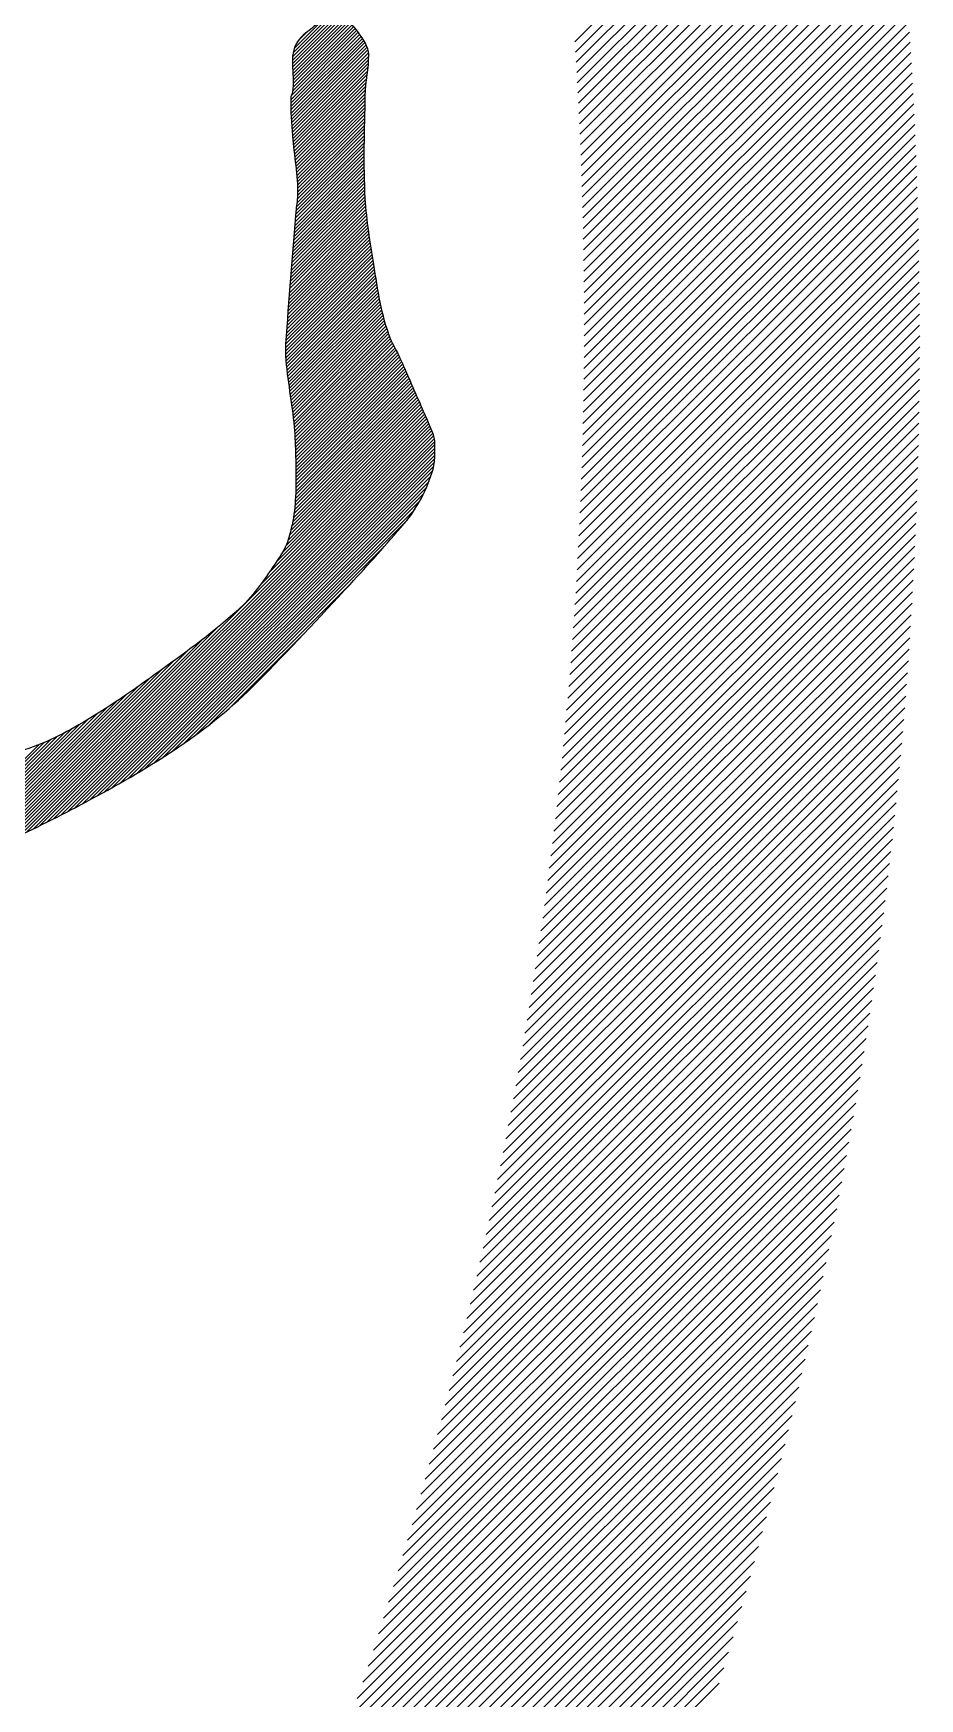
# Model space of a CAD drawing. Header units: inches. Extents: x 985 to 11353, y 526 to 2181.
# Drawn here: x 6005.995 to 6008.165, y 1165.692 to 1169.773 of the extents above; entities that cross this region are included whole.
import ezdxf

# ---------------------------------------------------------------- set-up
doc = ezdxf.new("R2010")
doc.units = ezdxf.units.IN
doc.header["$MEASUREMENT"] = 0
doc.layers.add('CABLE ROUTE FOR TOTAL PLANE-EMBED 2_DWG$0$SILICAGEL BORDER', color=7, linetype='Continuous')
doc.layers.add('ONDOCS', color=7, linetype='Continuous', lineweight=0)

# ---------------------------------------------------------------- blocks, each defined once
blk = doc.blocks.new('240A1')
at = {"layer": 'ONDOCS', "color": 7, "linetype": 'Continuous', "lineweight": -3, "ltscale": 100}
for p, q in [((1046107.8747, 286300.9001), (1046108.2736, 286301.299)), ((1046107.8755, 286300.8868), (1046108.2753, 286301.2865)), ((1046107.8764, 286300.8735), (1046108.2769, 286301.274)), ((1046107.8772, 286300.8601), (1046108.2785, 286301.2614)), ((1046107.8779, 286300.8468), (1046108.28, 286301.2489)), ((1046107.8787, 286300.8334), (1046108.2816, 286301.2362)), ((1046107.8794, 286300.8199), (1046108.2831, 286301.2236)), ((1046107.8801, 286300.8065), (1046108.2845, 286301.211)), ((1046107.8807, 286300.793), (1046108.286, 286301.1983)), ((1046107.8813, 286300.7794), (1046108.2874, 286301.1856)), ((1046107.8819, 286300.7659), (1046108.2889, 286301.1728)), ((1046107.8825, 286300.7523), (1046108.2902, 286301.1601)), ((1046107.883, 286300.7387), (1046108.2916, 286301.1473)), ((1046107.8835, 286300.725), (1046108.2929, 286301.1345)), ((1046107.8839, 286300.7113), (1046108.2943, 286301.1217)), ((1046107.8844, 286300.6976), (1046108.2955, 286301.1088)), ((1046107.8847, 286300.6839), (1046108.2968, 286301.0959)), ((1046107.8851, 286300.6701), (1046108.298, 286301.083)), ((1046107.8854, 286300.6563), (1046108.2993, 286301.0701)), ((1046107.8857, 286300.6424), (1046108.3004, 286301.0571)), ((1046107.886, 286300.6285), (1046108.3016, 286301.0442)), ((1046107.8862, 286300.6146), (1046108.3027, 286301.0312)), ((1046107.8864, 286300.6007), (1046108.3038, 286301.0181)), ((1046107.8865, 286300.5867), (1046108.3049, 286301.0051)), ((1046107.8867, 286300.5727), (1046108.306, 286300.992)), ((1046107.8868, 286300.5586), (1046108.307, 286300.9789)), ((1046107.8868, 286300.5445), (1046108.308, 286300.9657)), ((1046107.8868, 286300.5304), (1046108.309, 286300.9525)), ((1046107.5059, 286300.8758), (1046107.562, 286300.932)), ((1046107.5059, 286300.8714), (1046107.5658, 286300.9313)), ((1046107.506, 286300.867), (1046107.5693, 286300.9303)), ((1046107.5061, 286300.8805), (1046107.5578, 286300.9323)), ((1046107.5063, 286300.8628), (1046107.5725, 286300.9291)), ((1046107.5065, 286300.8586), (1046107.5755, 286300.9276)), ((1046107.5068, 286300.8857), (1046107.5528, 286300.9317)), ((1046107.5068, 286300.8544), (1046107.5783, 286300.926)), ((1046107.5083, 286300.8917), (1046107.5447, 286300.9281)), ((1046107.8867, 286300.502), (1046108.3109, 286300.9261)), ((1046107.8868, 286300.5162), (1046108.3099, 286300.9394)), ((1046107.5038, 286300.8246), (1046107.5919, 286300.9127)), ((1046107.5038, 286300.8201), (1046107.5938, 286300.9101)), ((1046107.5038, 286300.8157), (1046107.5956, 286300.9074)), ((1046107.504, 286300.8114), (1046107.5974, 286300.9048)), ((1046107.5044, 286300.8297), (1046107.59, 286300.9153)), ((1046107.5062, 286300.8359), (1046107.588, 286300.9178)), ((1046107.5068, 286300.841), (1046107.5858, 286300.92)), ((1046107.507, 286300.8501), (1046107.581, 286300.9241)), ((1046107.507, 286300.8457), (1046107.5835, 286300.9222)), ((1046107.5123, 286300.9002), (1046107.5253, 286300.9131)), ((1046107.8867, 286300.4878), (1046108.3117, 286300.9129)), ((1046107.5041, 286300.8071), (1046107.5991, 286300.902)), ((1046107.5043, 286300.8028), (1046107.6007, 286300.8992)), ((1046107.5046, 286300.7986), (1046107.6022, 286300.8962)), ((1046107.5048, 286300.7944), (1046107.6036, 286300.8931)), ((1046107.5051, 286300.7902), (1046107.6046, 286300.8897)), ((1046107.5054, 286300.786), (1046107.6053, 286300.8859)), ((1046107.5057, 286300.7818), (1046107.6056, 286300.8817)), ((1046107.8864, 286300.4592), (1046108.3134, 286300.8863)), ((1046107.8865, 286300.4735), (1046108.3126, 286300.8996)), ((1046107.506, 286300.7776), (1046107.6055, 286300.8772)), ((1046107.5063, 286300.7735), (1046107.6053, 286300.8724)), ((1046107.5067, 286300.7694), (1046107.6048, 286300.8676)), ((1046107.5071, 286300.7653), (1046107.6043, 286300.8625)), ((1046107.8859, 286300.4305), (1046108.315, 286300.8596)), ((1046107.8862, 286300.4449), (1046108.3143, 286300.873)), ((1046107.5075, 286300.7613), (1046107.6037, 286300.8574)), ((1046107.508, 286300.7573), (1046107.603, 286300.8523)), ((1046107.5085, 286300.7533), (1046107.6024, 286300.8472)), ((1046107.509, 286300.7493), (1046107.6018, 286300.8422)), ((1046107.8856, 286300.4161), (1046108.3158, 286300.8462)), ((1046107.5095, 286300.7454), (1046107.6014, 286300.8373)), ((1046107.51, 286300.7414), (1046107.6012, 286300.8326)), ((1046107.5104, 286300.7374), (1046107.6011, 286300.828)), ((1046107.5109, 286300.7334), (1046107.601, 286300.8235)), ((1046107.5113, 286300.7293), (1046107.6009, 286300.8189)), ((1046107.885, 286300.3871), (1046108.3172, 286300.8194)), ((1046107.8853, 286300.4016), (1046108.3165, 286300.8328)), ((1046107.5117, 286300.7253), (1046107.6008, 286300.8143)), ((1046107.5121, 286300.7211), (1046107.6007, 286300.8098)), ((1046107.5123, 286300.717), (1046107.6006, 286300.8052)), ((1046107.5125, 286300.7127), (1046107.6005, 286300.8006)), ((1046107.5127, 286300.7084), (1046107.6004, 286300.7961)), ((1046107.8846, 286300.3726), (1046108.3179, 286300.8059)), ((1046107.5111, 286300.6844), (1046107.5999, 286300.7733)), ((1046107.5117, 286300.6895), (1046107.6, 286300.7778)), ((1046107.5123, 286300.6945), (1046107.6001, 286300.7824)), ((1046107.5126, 286300.6993), (1046107.6002, 286300.7869)), ((1046107.5127, 286300.7039), (1046107.6003, 286300.7915)), ((1046107.8837, 286300.3434), (1046108.3191, 286300.7789)), ((1046107.8841, 286300.358), (1046108.3185, 286300.7924)), ((1046107.5089, 286300.6599), (1046107.5997, 286300.7507)), ((1046107.5093, 286300.6648), (1046107.5997, 286300.7552)), ((1046107.5097, 286300.6697), (1046107.5998, 286300.7597)), ((1046107.5101, 286300.6745), (1046107.5998, 286300.7642)), ((1046107.5106, 286300.6794), (1046107.5999, 286300.7687)), ((1046107.8826, 286300.314), (1046108.3203, 286300.7517)), ((1046107.8831, 286300.3287), (1046108.3197, 286300.7653)), ((1046107.5073, 286300.6404), (1046107.5998, 286300.7329)), ((1046107.5077, 286300.6453), (1046107.5998, 286300.7373)), ((1046107.5081, 286300.6502), (1046107.5997, 286300.7418)), ((1046107.5085, 286300.655), (1046107.5997, 286300.7462)), ((1046107.882, 286300.2993), (1046108.3208, 286300.7381)), ((1046107.5053, 286300.6161), (1046107.6003, 286300.7111)), ((1046107.5057, 286300.6209), (1046107.6002, 286300.7154)), ((1046107.5061, 286300.6258), (1046107.6001, 286300.7198)), ((1046107.5065, 286300.6307), (1046107.6, 286300.7241)), ((1046107.5069, 286300.6355), (1046107.5999, 286300.7285)), ((1046107.8807, 286300.2697), (1046108.3217, 286300.7108)), ((1046107.8814, 286300.2845), (1046108.3213, 286300.7244)), ((1046107.503, 286300.587), (1046107.6018, 286300.6857)), ((1046107.5034, 286300.5918), (1046107.6015, 286300.6899)), ((1046107.5038, 286300.5967), (1046107.6012, 286300.6941)), ((1046107.5041, 286300.6015), (1046107.6009, 286300.6983)), ((1046107.5045, 286300.6064), (1046107.6007, 286300.7025)), ((1046107.5049, 286300.6112), (1046107.6005, 286300.7068)), ((1046107.88, 286300.2548), (1046108.3222, 286300.697)), ((1046107.5012, 286300.5628), (1046107.6038, 286300.6654)), ((1046107.5015, 286300.5676), (1046107.6034, 286300.6695)), ((1046107.5019, 286300.5724), (1046107.6029, 286300.6735)), ((1046107.5022, 286300.5773), (1046107.6025, 286300.6775)), ((1046107.5026, 286300.5821), (1046107.6021, 286300.6816)), ((1046107.8784, 286300.225), (1046108.323, 286300.6695)), ((1046107.8792, 286300.2399), (1046108.3226, 286300.6833)), ((1046107.4991, 286300.5339), (1046107.607, 286300.6418)), ((1046107.4994, 286300.5387), (1046107.6064, 286300.6457)), ((1046107.4997, 286300.5435), (1046107.6059, 286300.6496)), ((1046107.5001, 286300.5483), (1046107.6053, 286300.6536)), ((1046107.5004, 286300.5531), (1046107.6048, 286300.6575)), ((1046107.5008, 286300.5579), (1046107.6043, 286300.6615)), ((1046107.8767, 286300.195), (1046108.3236, 286300.6419)), ((1046107.8776, 286300.21), (1046108.3233, 286300.6557)), ((1046107.4974, 286300.5099), (1046107.61, 286300.6225)), ((1046107.4978, 286300.5147), (1046107.6094, 286300.6263)), ((1046107.4981, 286300.5195), (1046107.6088, 286300.6302)), ((1046107.4984, 286300.5243), (1046107.6082, 286300.6341)), ((1046107.4987, 286300.5291), (1046107.6076, 286300.6379)), ((1046107.8758, 286300.1799), (1046108.3239, 286300.628)), ((1046107.4969, 286300.5004), (1046107.6113, 286300.6148)), ((1046107.4969, 286300.496), (1046107.6119, 286300.6109)), ((1046107.497, 286300.4916), (1046107.6125, 286300.6071)), ((1046107.4971, 286300.5051), (1046107.6106, 286300.6186)), ((1046107.4973, 286300.4874), (1046107.6131, 286300.6032)), ((1046107.4976, 286300.4832), (1046107.6137, 286300.5994)), ((1046107.8738, 286300.1496), (1046108.3243, 286300.6002)), ((1046107.8748, 286300.1648), (1046108.3241, 286300.6141)), ((1046107.4979, 286300.4791), (1046107.6144, 286300.5955)), ((1046107.4983, 286300.475), (1046107.615, 286300.5917)), ((1046107.4987, 286300.4709), (1046107.6156, 286300.5878)), ((1046107.4992, 286300.4669), (1046107.6162, 286300.584)), ((1046107.4997, 286300.4629), (1046107.6169, 286300.5801)), ((1046107.8727, 286300.1344), (1046108.3245, 286300.5863)), ((1046107.5002, 286300.459), (1046107.6175, 286300.5763)), ((1046107.5007, 286300.455), (1046107.6182, 286300.5725)), ((1046107.5012, 286300.4511), (1046107.6189, 286300.5687)), ((1046107.5018, 286300.4472), (1046107.6196, 286300.565)), ((1046107.5023, 286300.4433), (1046107.6203, 286300.5612)), ((1046107.5029, 286300.4394), (1046107.621, 286300.5575)), ((1046107.8705, 286300.1039), (1046108.3248, 286300.5582)), ((1046107.8716, 286300.1192), (1046108.3247, 286300.5723)), ((1046107.5035, 286300.4355), (1046107.6218, 286300.5538)), ((1046107.504, 286300.4316), (1046107.6226, 286300.5502)), ((1046107.5046, 286300.4277), (1046107.6235, 286300.5466)), ((1046107.5051, 286300.4237), (1046107.6244, 286300.543)), ((1046107.5057, 286300.4198), (1046107.6253, 286300.5394)), ((1046107.5062, 286300.4158), (1046107.6262, 286300.5359)), ((1046107.8693, 286300.0886), (1046108.3249, 286300.5442)), ((1046107.5067, 286300.4119), (1046107.6272, 286300.5324)), ((1046107.5071, 286300.4079), (1046107.6283, 286300.529)), ((1046107.5076, 286300.4038), (1046107.6293, 286300.5256)), ((1046107.5079, 286300.3997), (1046107.6305, 286300.5223)), ((1046107.5083, 286300.3956), (1046107.6316, 286300.5189)), ((1046107.5086, 286300.3915), (1046107.6328, 286300.5157)), ((1046107.5089, 286300.3873), (1046107.6341, 286300.5125)), ((1046107.8667, 286300.0577), (1046108.325, 286300.516)), ((1046107.868, 286300.0732), (1046108.3249, 286300.5301)), ((1046107.5092, 286300.3831), (1046107.6354, 286300.5093)), ((1046107.5094, 286300.3789), (1046107.6368, 286300.5063)), ((1046107.5096, 286300.3746), (1046107.6383, 286300.5033)), ((1046107.5098, 286300.3703), (1046107.6399, 286300.5004)), ((1046107.51, 286300.366), (1046107.6415, 286300.4975)), ((1046107.5101, 286300.3617), (1046107.643, 286300.4946)), ((1046107.5102, 286300.3573), (1046107.6445, 286300.4916)), ((1046107.8654, 286300.0423), (1046108.325, 286300.5018)), ((1046107.5103, 286300.3529), (1046107.6459, 286300.4885)), ((1046107.5104, 286300.3485), (1046107.6473, 286300.4854)), ((1046107.5104, 286300.3441), (1046107.6486, 286300.4823)), ((1046107.5105, 286300.3397), (1046107.65, 286300.4792)), ((1046107.5105, 286300.3352), (1046107.6514, 286300.4761)), ((1046107.5105, 286300.3308), (1046107.6527, 286300.473)), ((1046107.5105, 286300.3263), (1046107.6541, 286300.4699)), ((1046107.8626, 286300.0112), (1046108.3248, 286300.4734)), ((1046107.864, 286300.0267), (1046108.3249, 286300.4876)), ((1046107.5091, 286300.2937), (1046107.6637, 286300.4482)), ((1046107.5096, 286300.2986), (1046107.6623, 286300.4513)), ((1046107.5099, 286300.3034), (1046107.6609, 286300.4544)), ((1046107.5101, 286300.3081), (1046107.6596, 286300.4575)), ((1046107.5103, 286300.3127), (1046107.6582, 286300.4606)), ((1046107.5104, 286300.3218), (1046107.6555, 286300.4668)), ((1046107.5104, 286300.3173), (1046107.6568, 286300.4637)), ((1046107.8611, 286299.9955), (1046108.3247, 286300.4592)), ((1046107.5021, 286300.2554), (1046107.6732, 286300.4265)), ((1046107.5038, 286300.2615), (1046107.6718, 286300.4296)), ((1046107.5051, 286300.2673), (1046107.6705, 286300.4327)), ((1046107.5063, 286300.2729), (1046107.6691, 286300.4358)), ((1046107.5072, 286300.2783), (1046107.6677, 286300.4389)), ((1046107.508, 286300.2836), (1046107.6664, 286300.442)), ((1046107.5086, 286300.2887), (1046107.665, 286300.4451)), ((1046107.858, 286299.9641), (1046108.3244, 286300.4306)), ((1046107.8596, 286299.9799), (1046108.3246, 286300.4449)), ((1046107.1345, 286299.8565), (1046107.6827, 286300.4047)), ((1046107.4641, 286300.1905), (1046107.6814, 286300.4078)), ((1046107.4751, 286300.2061), (1046107.68, 286300.4109)), ((1046107.4846, 286300.22), (1046107.6787, 286300.4141)), ((1046107.4929, 286300.2327), (1046107.6773, 286300.4172)), ((1046107.4976, 286300.2419), (1046107.6759, 286300.4203)), ((1046107.5002, 286300.249), (1046107.6746, 286300.4234)), ((1046107.8563, 286299.9484), (1046108.3242, 286300.4162)), ((1046107.1426, 286299.8601), (1046107.6841, 286300.4016)), ((1046107.1508, 286299.8639), (1046107.6854, 286300.3984)), ((1046107.1592, 286299.8678), (1046107.6867, 286300.3952)), ((1046107.1677, 286299.8718), (1046107.688, 286300.3921)), ((1046107.1763, 286299.876), (1046107.6892, 286300.3889)), ((1046107.1851, 286299.8803), (1046107.6904, 286300.3856)), ((1046107.194, 286299.8847), (1046107.6913, 286300.382)), ((1046107.8529, 286299.9167), (1046108.3237, 286300.3874)), ((1046107.8547, 286299.9325), (1046108.3239, 286300.4018)), ((1046107.2031, 286299.8893), (1046107.6918, 286300.378)), ((1046107.2123, 286299.8941), (1046107.692, 286300.3738)), ((1046107.2217, 286299.899), (1046107.692, 286300.3693)), ((1046107.2312, 286299.9041), (1046107.6918, 286300.3647)), ((1046107.2409, 286299.9093), (1046107.6918, 286300.3601)), ((1046107.8511, 286299.9007), (1046108.3233, 286300.3729)), ((1046107.2507, 286299.9146), (1046107.6917, 286300.3555)), ((1046107.2607, 286299.9201), (1046107.6913, 286300.3507)), ((1046107.2707, 286299.9257), (1046107.6905, 286300.3455)), ((1046107.281, 286299.9315), (1046107.6889, 286300.3394)), ((1046107.8474, 286299.8687), (1046108.3226, 286300.3439)), ((1046107.8493, 286299.8848), (1046108.323, 286300.3584)), ((1046107.2915, 286299.9375), (1046107.6868, 286300.3328)), ((1046107.3023, 286299.9438), (1046107.6843, 286300.3258)), ((1046107.3134, 286299.9505), (1046107.6813, 286300.3183)), ((1046107.8455, 286299.8526), (1046108.3222, 286300.3293)), ((1046107.3249, 286299.9575), (1046107.6775, 286300.3101)), ((1046107.3371, 286299.9652), (1046107.6727, 286300.3008)), ((1046107.8414, 286299.8203), (1046108.3212, 286300.3001)), ((1046107.8435, 286299.8365), (1046108.3217, 286300.3147)), ((1046107.3499, 286299.9735), (1046107.666, 286300.2896)), ((1046107.3637, 286299.9829), (1046107.6537, 286300.2729)), ((1046107.8393, 286299.8041), (1046108.3207, 286300.2854)), ((1046107.8349, 286299.7714), (1046108.3195, 286300.2559)), ((1046107.8372, 286299.7878), (1046108.3201, 286300.2707)), ((1046107.3792, 286299.994), (1046107.6259, 286300.2406)), ((1046107.8327, 286299.755), (1046108.3188, 286300.2411)), ((1046107.8279, 286299.722), (1046108.3174, 286300.2114)), ((1046107.8303, 286299.7385), (1046108.3181, 286300.2263)), ((1046107.3977, 286300.0079), (1046107.5844, 286300.1946)), ((1046107.8255, 286299.7054), (1046108.3166, 286300.1965)), ((1046107.8204, 286299.672), (1046108.315, 286300.1666)), ((1046107.823, 286299.6887), (1046108.3158, 286300.1816)), ((1046107.8178, 286299.6552), (1046108.3141, 286300.1516)), ((1046107.1266, 286299.8531), (1046107.4091, 286300.1355)), ((1046107.4229, 286300.0287), (1046107.5231, 286300.1289)), ((1046107.8123, 286299.6215), (1046108.3122, 286300.1214)), ((1046107.8151, 286299.6384), (1046108.3132, 286300.1365)), ((1046107.1114, 286299.8468), (1046107.3685, 286300.1039)), ((1046107.1189, 286299.8498), (1046107.387, 286300.1179)), ((1046107.8095, 286299.6045), (1046108.3112, 286300.1063)), ((1046107.097, 286299.8414), (1046107.3356, 286300.0799)), ((1046107.1041, 286299.844), (1046107.3517, 286300.0915)), ((1046107.8066, 286299.5875), (1046108.3102, 286300.0911)), ((1046107.0835, 286299.8367), (1046107.3046, 286300.0578)), ((1046107.0902, 286299.839), (1046107.3199, 286300.0686)), ((1046107.8006, 286299.5532), (1046108.308, 286300.0606)), ((1046107.8036, 286299.5704), (1046108.3091, 286300.0758)), ((1046107.0707, 286299.8329), (1046107.2761, 286300.0383)), ((1046107.077, 286299.8347), (1046107.2899, 286300.0477)), ((1046107.7975, 286299.536), (1046108.3068, 286300.0452)), ((1046107.0529, 286299.8285), (1046107.2389, 286300.0145)), ((1046107.0587, 286299.8298), (1046107.2506, 286300.0217)), ((1046107.0646, 286299.8313), (1046107.263, 286300.0296)), ((1046107.7911, 286299.5013), (1046108.3043, 286300.0145)), ((1046107.7944, 286299.5187), (1046108.3056, 286300.0299)), ((1046107.0308, 286299.8242), (1046107.1988, 286299.9923)), ((1046107.0362, 286299.8252), (1046107.2079, 286299.9969)), ((1046107.0417, 286299.8262), (1046107.2175, 286300.002)), ((1046107.0473, 286299.8273), (1046107.2279, 286300.0079)), ((1046107.7878, 286299.4839), (1046108.303, 286299.999)), ((1046107.0147, 286299.8216), (1046107.1747, 286299.9816)), ((1046107.02, 286299.8225), (1046107.1823, 286299.9848)), ((1046107.0254, 286299.8233), (1046107.1904, 286299.9883)), ((1046107.781, 286299.4488), (1046108.3003, 286299.968)), ((1046107.7845, 286299.4664), (1046108.3017, 286299.9836)), ((1046107.7775, 286299.4311), (1046108.2988, 286299.9525)), ((1046107.7739, 286299.4134), (1046108.2974, 286299.9368)), ((1046107.7665, 286299.3777), (1046108.2943, 286299.9055)), ((1046107.7703, 286299.3956), (1046108.2958, 286299.9212)), ((1046107.7627, 286299.3598), (1046108.2926, 286299.8897)), ((1046107.7588, 286299.3417), (1046108.291, 286299.8739)), ((1046107.7508, 286299.3054), (1046108.2875, 286299.8421)), ((1046107.7549, 286299.3236), (1046108.2893, 286299.858)), ((1046107.7467, 286299.2871), (1046108.2857, 286299.8262)), ((1046107.7381, 286299.2503), (1046108.282, 286299.7941)), ((1046107.7424, 286299.2688), (1046108.2839, 286299.8102)), ((1046107.7337, 286299.2318), (1046108.28, 286299.7781)), ((1046107.7293, 286299.2132), (1046108.278, 286299.7619)), ((1046107.72, 286299.1756), (1046108.2738, 286299.7295)), ((1046107.7247, 286299.1944), (1046108.2759, 286299.7457)), ((1046107.7153, 286299.1567), (1046108.2717, 286299.7132)), ((1046107.7104, 286299.1377), (1046108.2695, 286299.6968)), ((1046107.7004, 286299.0995), (1046108.2649, 286299.6639)), ((1046107.7055, 286299.1187), (1046108.2672, 286299.6804)), ((1046107.6953, 286299.0802), (1046108.2625, 286299.6474)), ((1046107.69, 286299.0608), (1046108.2601, 286299.6309)), ((1046107.6792, 286299.0217), (1046108.2551, 286299.5976)), ((1046107.6847, 286299.0413), (1046108.2576, 286299.6142)), ((1046107.6737, 286299.002), (1046108.2525, 286299.5808)), ((1046107.668, 286298.9822), (1046108.2498, 286299.564)), ((1046107.6622, 286298.9623), (1046108.2471, 286299.5472)), ((1046107.6503, 286298.9221), (1046108.2415, 286299.5133)), ((1046107.6563, 286298.9422), (1046108.2444, 286299.5303)), ((1046107.6442, 286298.9018), (1046108.2386, 286299.4963)), ((1046107.6379, 286298.8814), (1046108.2357, 286299.4792)), ((1046107.625, 286298.8402), (1046108.2296, 286299.4448)), ((1046107.6315, 286298.8609), (1046108.2327, 286299.462)), ((1046107.6184, 286298.8195), (1046108.2265, 286299.4276)), ((1046107.6116, 286298.7985), (1046108.2233, 286299.4102)), ((1046107.6047, 286298.7775), (1046108.22, 286299.3928)), ((1046107.5905, 286298.735), (1046108.2133, 286299.3578)), ((1046107.5977, 286298.7563), (1046108.2167, 286299.3753)), ((1046107.5832, 286298.7135), (1046108.2098, 286299.3402)), ((1046107.5757, 286298.6919), (1046108.2063, 286299.3225)), ((1046107.568, 286298.6701), (1046108.2027, 286299.3048)), ((1046107.5603, 286298.6482), (1046108.1991, 286299.287)), ((1046107.5442, 286298.6038), (1046108.1915, 286299.2512)), ((1046107.5523, 286298.6261), (1046108.1953, 286299.2691)), ((1046107.5359, 286298.5814), (1046108.1876, 286299.2331)), ((1046107.5274, 286298.5588), (1046108.1837, 286299.215)), ((1046107.5188, 286298.536), (1046108.1796, 286299.1969)), ((1046107.51, 286298.513), (1046108.1755, 286299.1786)), ((1046107.4917, 286298.4665), (1046108.1671, 286299.1419)), ((1046107.5009, 286298.4899), (1046108.1713, 286299.1603)), ((1046107.4823, 286298.4429), (1046108.1627, 286299.1234)), ((1046107.4727, 286298.4192), (1046108.1583, 286299.1048)), ((1046107.4628, 286298.3952), (1046108.1538, 286299.0862)), ((1046107.4527, 286298.371), (1046108.1492, 286299.0674)), ((1046107.4424, 286298.3465), (1046108.1445, 286299.0486)), ((1046107.4211, 286298.2969), (1046108.1349, 286299.0107)), ((1046107.4319, 286298.3218), (1046108.1398, 286299.0297)), ((1046107.41, 286298.2717), (1046108.13, 286298.9916)), ((1046107.3987, 286298.2462), (1046108.125, 286298.9725)), ((1046107.3871, 286298.2205), (1046108.1198, 286298.9532)), ((1046107.3752, 286298.1945), (1046108.1146, 286298.9339)), ((1046107.363, 286298.1681), (1046108.1093, 286298.9144)), ((1046107.3505, 286298.1415), (1046108.1039, 286298.8949)), ((1046107.3377, 286298.1145), (1046108.0984, 286298.8752)), ((1046107.311, 286298.0595), (1046108.0871, 286298.8356)), ((1046107.3245, 286298.0872), (1046108.0928, 286298.8555)), ((1046107.297, 286298.0314), (1046108.0813, 286298.8157)), ((1046107.2827, 286298.0029), (1046108.0754, 286298.7956)), ((1046107.268, 286297.9741), (1046108.0693, 286298.7754)), ((1046107.2528, 286297.9447), (1046108.0632, 286298.7552))]:
    blk.add_line(p, q, dxfattribs=at)
blk.add_open_spline([(1046106.4177, 286300.7464), (1046106.428, 286300.7553), (1046106.4383, 286300.7641), (1046106.4486, 286300.773), (1046106.461, 286300.7835), (1046106.4735, 286300.7937), (1046106.4862, 286300.8039), (1046106.5, 286300.8149), (1046106.5157, 286300.8225), (1046106.5327, 286300.8283), (1046106.5443, 286300.8322), (1046106.5563, 286300.8332), (1046106.5681, 286300.8349), (1046106.5724, 286300.8355), (1046106.5773, 286300.838), (1046106.5814, 286300.8349), (1046106.588, 286300.8298), (1046106.5868, 286300.8213), (1046106.5902, 286300.815), (1046106.5963, 286300.8038), (1046106.6041, 286300.793), (1046106.6101, 286300.7818), (1046106.6136, 286300.7754), (1046106.6065, 286300.7659), (1046106.6123, 286300.7597), (1046106.6211, 286300.7503), (1046106.6322, 286300.7483), (1046106.6433, 286300.7464), (1046106.655, 286300.7444), (1046106.6673, 286300.7431), (1046106.6787, 286300.7464), (1046106.6972, 286300.7518), (1046106.7159, 286300.7593), (1046106.7296, 286300.773), (1046106.7486, 286300.7919), (1046106.7662, 286300.8115), (1046106.7849, 286300.8305), (1046106.801, 286300.8468), (1046106.817, 286300.8631), (1046106.8335, 286300.8791), (1046106.8453, 286300.8906), (1046106.8591, 286300.8994), (1046106.8733, 286300.9079), (1046106.884, 286300.9142), (1046106.8948, 286300.9187), (1046106.9065, 286300.9234), (1046106.9175, 286300.9277), (1046106.9285, 286300.9322), (1046106.9397, 286300.9322), (1046106.9536, 286300.9322), (1046106.9678, 286300.9276), (1046106.9817, 286300.9234), (1046107.0031, 286300.9168), (1046107.0231, 286300.9096), (1046107.0437, 286300.9013), (1046107.0502, 286300.8986), (1046107.0559, 286300.8953), (1046107.0614, 286300.8902), (1046107.0643, 286300.8874), (1046107.0659, 286300.882), (1046107.0636, 286300.8791), (1046107.058, 286300.8724), (1046107.052, 286300.8657), (1046107.0459, 286300.8592), (1046107.0275, 286300.8399), (1046107.0107, 286300.8192), (1046106.9906, 286300.8017), (1046106.9704, 286300.7841), (1046106.9494, 286300.7677), (1046106.9286, 286300.7508), (1046106.9177, 286300.7419), (1046106.9064, 286300.7333), (1046106.8955, 286300.7243), (1046106.8809, 286300.7122), (1046106.8736, 286300.6931), (1046106.8601, 286300.6801), (1046106.8428, 286300.6634), (1046106.8242, 286300.648), (1046106.807, 286300.6314), (1046106.7972, 286300.622), (1046106.788, 286300.6121), (1046106.7782, 286300.6026), (1046106.7688, 286300.5935), (1046106.7581, 286300.5857), (1046106.7473, 286300.5783), (1046106.7284, 286300.5654), (1046106.7017, 286300.5671), (1046106.6831, 286300.554), (1046106.6712, 286300.5456), (1046106.6637, 286300.5317), (1046106.6521, 286300.523), (1046106.6361, 286300.5109), (1046106.6173, 286300.5025), (1046106.6013, 286300.4898), (1046106.5906, 286300.4814), (1046106.5812, 286300.472), (1046106.5725, 286300.4611), (1046106.5617, 286300.4475), (1046106.5532, 286300.4333), (1046106.5482, 286300.4168), (1046106.5444, 286300.4044), (1046106.542, 286300.392), (1046106.5415, 286300.3792), (1046106.5401, 286300.3402), (1046106.5406, 286300.301), (1046106.5393, 286300.262), (1046106.538, 286300.2236), (1046106.5333, 286300.1853), (1046106.5327, 286300.147), (1046106.5326, 286300.1432), (1046106.5338, 286300.1396), (1046106.5349, 286300.1359), (1046106.5382, 286300.125), (1046106.5423, 286300.1149), (1046106.5482, 286300.1049), (1046106.5604, 286300.084), (1046106.575, 286300.0656), (1046106.5946, 286300.0519), (1046106.6114, 286300.0401), (1046106.6309, 286300.0339), (1046106.6477, 286300.0231), (1046106.6583, 286300.0163), (1046106.6675, 286300.0072), (1046106.6787, 286300.001), (1046106.697, 286299.9908), (1046106.7164, 286299.9836), (1046106.7362, 286299.9767), (1046106.7566, 286299.9695), (1046106.7767, 286299.9623), (1046106.7981, 286299.959), (1046106.846, 286299.9514), (1046106.8939, 286299.9508), (1046106.9419, 286299.9501), (1046106.9861, 286299.9495), (1046107.0307, 286299.9453), (1046107.0746, 286299.9545), (1046107.0867, 286299.9571), (1046107.0982, 286299.9606), (1046107.11, 286299.9634), (1046107.1196, 286299.9657), (1046107.1292, 286299.9676), (1046107.1388, 286299.97), (1046107.1699, 286299.9777), (1046107.1993, 286299.9913), (1046107.2272, 286300.0076), (1046107.2644, 286300.0293), (1046107.2987, 286300.0535), (1046107.3334, 286300.0784), (1046107.3694, 286300.1043), (1046107.4046, 286300.1299), (1046107.4374, 286300.1602), (1046107.4569, 286300.1783), (1046107.4711, 286300.2001), (1046107.486, 286300.2222), (1046107.4913, 286300.23), (1046107.4962, 286300.2375), (1046107.4993, 286300.2465), (1046107.5076, 286300.2706), (1046107.5101, 286300.2949), (1046107.5104, 286300.3195), (1046107.5106, 286300.3453), (1046107.5103, 286300.3712), (1046107.5082, 286300.3969), (1046107.5056, 286300.428), (1046107.4988, 286300.4587), (1046107.4971, 286300.4898), (1046107.4968, 286300.495), (1046107.4968, 286300.5002), (1046107.4971, 286300.5053), (1046107.5008, 286300.5629), (1046107.5056, 286300.6204), (1046107.5104, 286300.6778), (1046107.511, 286300.6852), (1046107.5124, 286300.6926), (1046107.5126, 286300.7), (1046107.5134, 286300.7257), (1046107.5078, 286300.7516), (1046107.506, 286300.7774), (1046107.5048, 286300.7936), (1046107.5036, 286300.8099), (1046107.5037, 286300.826), (1046107.5038, 286300.8291), (1046107.5054, 286300.8319), (1046107.506, 286300.8349), (1046107.5099, 286300.855), (1046107.5008, 286300.8773), (1046107.5104, 286300.8968), (1046107.5152, 286300.9067), (1046107.5243, 286300.9119), (1046107.5325, 286300.9189), (1046107.5375, 286300.9232), (1046107.5425, 286300.9272), (1046107.548, 286300.93), (1046107.557, 286300.9347), (1046107.5697, 286300.9317), (1046107.5789, 286300.9256), (1046107.5845, 286300.9219), (1046107.5884, 286300.9178), (1046107.5922, 286300.9123), (1046107.5986, 286300.903), (1046107.6052, 286300.8941), (1046107.6055, 286300.8836), (1046107.606, 286300.8659), (1046107.6014, 286300.8482), (1046107.6011, 286300.8305), (1046107.6003, 286300.7855), (1046107.5984, 286300.7405), (1046107.6011, 286300.6955), (1046107.6028, 286300.6666), (1046107.6075, 286300.638), (1046107.6121, 286300.6093), (1046107.6175, 286300.5763), (1046107.6218, 286300.5432), (1046107.6342, 286300.5119), (1046107.6373, 286300.5042), (1046107.642, 286300.4974), (1046107.6453, 286300.4898), (1046107.6535, 286300.4714), (1046107.6616, 286300.453), (1046107.6696, 286300.4345), (1046107.6764, 286300.4191), (1046107.6831, 286300.4043), (1046107.6895, 286300.3881), (1046107.6929, 286300.3795), (1046107.6918, 286300.3704), (1046107.6918, 286300.3615), (1046107.6917, 286300.3549), (1046107.6915, 286300.3482), (1046107.6895, 286300.3416), (1046107.6818, 286300.3151), (1046107.6694, 286300.2914), (1046107.6519, 286300.2708), (1046107.6288, 286300.2435), (1046107.6053, 286300.2173), (1046107.5812, 286300.1912), (1046107.541, 286300.1479), (1046107.5011, 286300.1049), (1046107.4595, 286300.0629), (1046107.4285, 286300.0316), (1046107.3944, 286300.0037), (1046107.3578, 286299.9789), (1046107.3206, 286299.9537), (1046107.2821, 286299.9317), (1046107.2427, 286299.9103), (1046107.2093, 286299.8921), (1046107.1758, 286299.8751), (1046107.141, 286299.8594), (1046107.1123, 286299.8465), (1046107.0832, 286299.835), (1046107.0525, 286299.8285), (1046107.0356, 286299.8248), (1046107.0187, 286299.8222), (1046107.0016, 286299.8196), (1046106.9633, 286299.8137), (1046106.9252, 286299.8068), (1046106.8866, 286299.8041), (1046106.8528, 286299.8017), (1046106.8187, 286299.8042), (1046106.7849, 286299.8063), (1046106.7273, 286299.81), (1046106.6698, 286299.8147), (1046106.6123, 286299.8196), (1046106.5701, 286299.8232), (1046106.5282, 286299.828), (1046106.4862, 286299.8351), (1046106.4689, 286299.838), (1046106.4534, 286299.8465), (1046106.4376, 286299.855), (1046106.4138, 286299.8678), (1046106.3936, 286299.8822), (1046106.3734, 286299.9014), (1046106.362, 286299.9123), (1046106.3491, 286299.9241), (1046106.3491, 286299.939), (1046106.3491, 286299.9442), (1046106.3491, 286299.9494), (1046106.3491, 286299.9545), (1046106.3491, 286300.0843), (1046106.3491, 286300.2141), (1046106.3491, 286300.3438), (1046106.3491, 286300.3446), (1046106.3491, 286300.3453), (1046106.3491, 286300.346), (1046106.3491, 286300.3565), (1046106.3374, 286300.3658), (1046106.327, 286300.3682), (1046106.3189, 286300.37), (1046106.3107, 286300.3693), (1046106.3027, 286300.3682), (1046106.2872, 286300.3661), (1046106.2717, 286300.3636), (1046106.2562, 286300.3615), (1046106.2489, 286300.3605), (1046106.2414, 286300.3597), (1046106.2341, 286300.3593), (1046106.2292, 286300.359), (1046106.2245, 286300.3615), (1046106.2208, 286300.366), (1046106.2138, 286300.3744), (1046106.2136, 286300.3833), (1046106.212, 286300.3925), (1046106.211, 286300.3983), (1046106.2093, 286300.4046), (1046106.212, 286300.4102), (1046106.2181, 286300.423), (1046106.2288, 286300.4321), (1046106.2407, 286300.4389), (1046106.2561, 286300.4477), (1046106.2713, 286300.456), (1046106.2872, 286300.4633), (1046106.3004, 286300.4693), (1046106.3138, 286300.475), (1046106.327, 286300.481), (1046106.339, 286300.4864), (1046106.3515, 286300.4907), (1046106.3624, 286300.4986), (1046106.3728, 286300.5062), (1046106.3792, 286300.5173), (1046106.3867, 286300.5274), (1046106.3915, 286300.5337), (1046106.3962, 286300.5399), (1046106.4007, 286300.5464), (1046106.4058, 286300.554), (1046106.4097, 286300.5623), (1046106.4151, 286300.5696), (1046106.4167, 286300.5717), (1046106.4183, 286300.5739), (1046106.4199, 286300.5761), (1046106.4192, 286300.6328), (1046106.4184, 286300.6896), (1046106.4177, 286300.7464)], degree=3, knots=[0, 0, 0, 0, 0.006744, 0.006744, 0.006744, 0.014798, 0.014798, 0.014798, 0.023469, 0.023469, 0.023469, 0.029422, 0.029422, 0.029422, 0.031617, 0.031617, 0.031617, 0.035219, 0.035219, 0.035219, 0.041616, 0.041616, 0.041616, 0.045292, 0.045292, 0.045292, 0.050863, 0.050863, 0.050863, 0.056715, 0.056715, 0.056715, 0.066202, 0.066202, 0.066202, 0.079394, 0.079394, 0.079394, 0.090773, 0.090773, 0.090773, 0.098894, 0.098894, 0.098894, 0.104948, 0.104948, 0.104948, 0.110626, 0.110626, 0.110626, 0.117727, 0.117727, 0.117727, 0.128601, 0.128601, 0.128601, 0.132051, 0.132051, 0.132051, 0.133916, 0.133916, 0.133916, 0.13832, 0.13832, 0.13832, 0.151512, 0.151512, 0.151512, 0.164764, 0.164764, 0.164764, 0.17179, 0.17179, 0.17179, 0.181157, 0.181157, 0.181157, 0.193065, 0.193065, 0.193065, 0.199789, 0.199789, 0.199789, 0.2063, 0.2063, 0.2063, 0.217644, 0.217644, 0.217644, 0.224885, 0.224885, 0.224885, 0.234928, 0.234928, 0.234928, 0.241652, 0.241652, 0.241652, 0.25, 0.25, 0.25, 0.254398, 0.254398, 0.254398, 0.267904, 0.267904, 0.267904, 0.281175, 0.281175, 0.281175, 0.282475, 0.282475, 0.282475, 0.286355, 0.286355, 0.286355, 0.294481, 0.294481, 0.294481, 0.301435, 0.301435, 0.301435, 0.305818, 0.305818, 0.305818, 0.313011, 0.313011, 0.313011, 0.320431, 0.320431, 0.320431, 0.337023, 0.337023, 0.337023, 0.352319, 0.352319, 0.352319, 0.356521, 0.356521, 0.356521, 0.35992, 0.35992, 0.35992, 0.370994, 0.370994, 0.370994, 0.385692, 0.385692, 0.385692, 0.400933, 0.400933, 0.400933, 0.410005, 0.410005, 0.410005, 0.413198, 0.413198, 0.413198, 0.421702, 0.421702, 0.421702, 0.430623, 0.430623, 0.430623, 0.4414, 0.4414, 0.4414, 0.443183, 0.443183, 0.443183, 0.463115, 0.463115, 0.463115, 0.465676, 0.465676, 0.465676, 0.474626, 0.474626, 0.474626, 0.480237, 0.480237, 0.480237, 0.481288, 0.481288, 0.481288, 0.48844, 0.48844, 0.48844, 0.492043, 0.492043, 0.492043, 0.494235, 0.494235, 0.494235, 0.497838, 0.497838, 0.497838, 0.5, 0.5, 0.5, 0.502912, 0.502912, 0.502912, 0.507811, 0.507811, 0.507811, 0.520219, 0.520219, 0.520219, 0.528217, 0.528217, 0.528217, 0.537395, 0.537395, 0.537395, 0.539669, 0.539669, 0.539669, 0.545225, 0.545225, 0.545225, 0.549873, 0.549873, 0.549873, 0.552322, 0.552322, 0.552322, 0.554164, 0.554164, 0.554164, 0.561535, 0.561535, 0.561535, 0.571332, 0.571332, 0.571332, 0.587591, 0.587591, 0.587591, 0.599727, 0.599727, 0.599727, 0.612042, 0.612042, 0.612042, 0.622503, 0.622503, 0.622503, 0.631123, 0.631123, 0.631123, 0.635872, 0.635872, 0.635872, 0.646545, 0.646545, 0.646545, 0.655904, 0.655904, 0.655904, 0.671816, 0.671816, 0.671816, 0.683498, 0.683498, 0.683498, 0.688333, 0.688333, 0.688333, 0.695616, 0.695616, 0.695616, 0.699735, 0.699735, 0.699735, 0.701159, 0.701159, 0.701159, 0.736959, 0.736959, 0.736959, 0.737162, 0.737162, 0.737162, 0.740039, 0.740039, 0.740039, 0.742276, 0.742276, 0.742276, 0.746591, 0.746591, 0.746591, 0.748635, 0.748635, 0.748635, 0.75, 0.75, 0.75, 0.750994, 0.750994, 0.750994, 0.751622, 0.751622, 0.751622, 0.753067, 0.753067, 0.753067, 0.75493, 0.75493, 0.75493, 0.756477, 0.756477, 0.756477, 0.757883, 0.757883, 0.757883, 0.759221, 0.759221, 0.759221, 0.760058, 0.760058, 0.760058, 0.761027, 0.761027, 0.761027, 0.761314, 0.761314, 0.761314, 1, 1, 1, 1], dxfattribs=at)

msp = doc.modelspace()

# ---------------------------------------------------------------- block references
at = {"layer": 'CABLE ROUTE FOR TOTAL PLANE-EMBED 2_DWG$0$SILICAGEL BORDER', "color": 7, "xscale": 1.875, "yscale": 1.875, "zscale": 1.875}
msp.add_blockref('240A1', (-1955444.9443, -535644.4358), dxfattribs=at)

doc.saveas('drawing.dxf')
